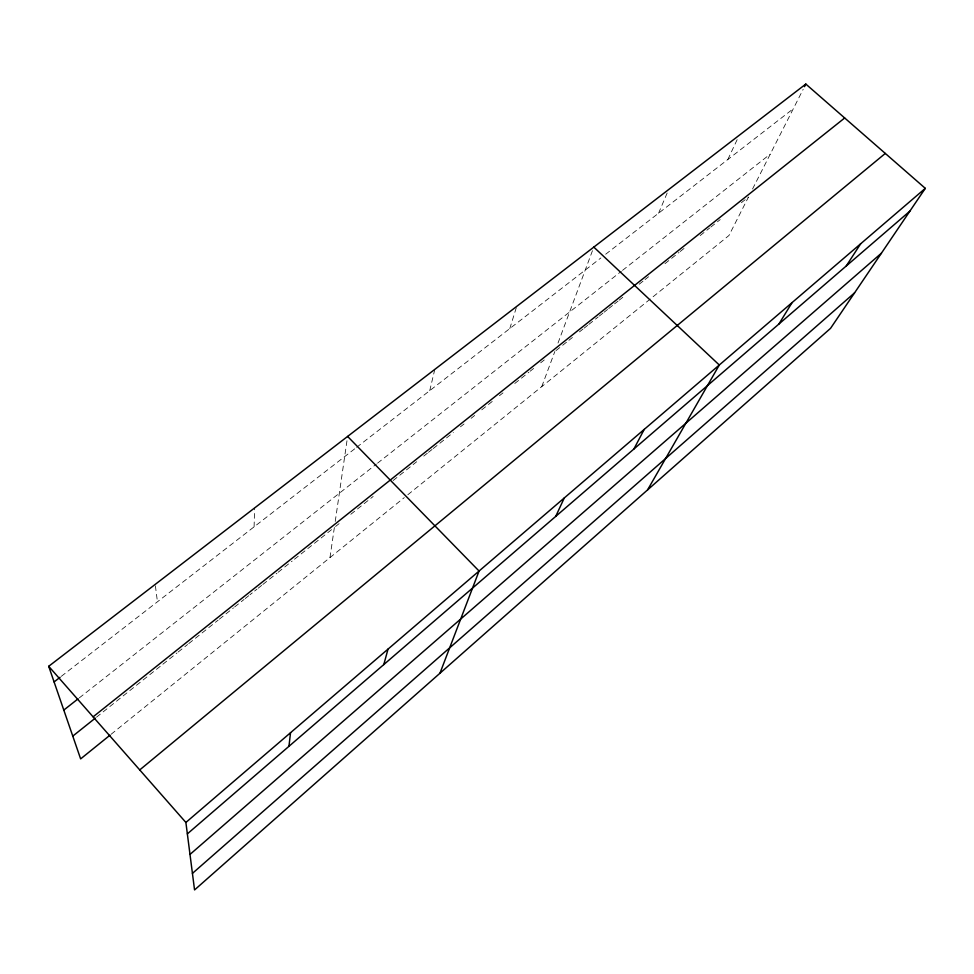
<?xml version="1.0" encoding="UTF-8"?>
<svg xmlns="http://www.w3.org/2000/svg" width="974" height="974" viewBox="0 0 974 974"><rect width="100%" height="100%" fill="white"/><g stroke="black" fill="none" stroke-linecap="round" stroke-linejoin="round"><path stroke-width="0.73" stroke-dasharray="4.87 3.65" d="M254.092 526.849L254.616 507.953M329.979 557.591L334.374 527.409L293.332 560.147M335.239 521.455L347.608 436.437M429.741 390.647L434.806 369.389M509.792 328.579L516.707 306.396M541.751 386.629L554.851 351.504M558.005 343.055L593.3 248.467M658.582 213.209L668.042 190.965M727.822 159.517L738.56 136.664M752.561 188.98L803.197 89.267M111.097 734.286L404.307 497.592M407.826 494.743L728.942 235.513L748.482 197.04L741.409 202.677M96.487 717.193L161.672 665.181M162.865 664.231L177 652.957M178.169 652.02L187.58 644.52M188.761 643.571L218.164 620.109M219.345 619.172L233.456 607.91M234.637 606.972L244.048 599.473M245.217 598.535L248.747 595.711M249.928 594.773L252.278 592.898M254.628 591.023L256.966 589.16M258.147 588.223L261.665 585.411M262.834 584.473L276.908 573.248M278.077 572.31L292.151 561.085M335.555 526.471L339.074 523.659M350.823 514.284L373.152 496.472M393.131 480.535L410.76 466.473M413.11 464.586L416.665 461.749M423.763 456.088L427.318 453.251M428.499 452.313L432.054 449.477M433.235 448.539L453.36 432.48M460.459 426.819L464.014 423.982M471.112 418.321L474.667 415.484M481.765 409.823L492.381 401.349M499.455 395.7L502.998 392.887M514.783 383.476L528.919 372.202M530.1 371.252L533.642 368.44M540.704 362.791L544.247 359.978M556.02 350.579L567.732 341.229M568.913 340.291L572.42 337.491M579.445 331.891L582.963 329.078M584.132 328.153L587.651 325.34M588.82 324.415L598.194 316.94M599.363 316.002L602.869 313.202M604.05 312.264L607.557 309.464M608.726 308.527L613.413 304.789M614.582 303.851L618.1 301.051M619.269 300.114L622.788 297.313M639.188 284.225L643.875 280.488M645.056 279.55L648.562 276.75M664.974 263.65L679.036 252.436M680.205 251.499L686.073 246.824M700.196 235.562L709.62 228.038M710.789 227.1L720.212 219.588M79.284 697.895L376.366 464.099M377.559 463.161L621.339 271.296M622.52 270.37L770.288 154.075M61.301 676.333L355.461 448.247M356.654 447.309L600.873 257.952M605.682 254.226L793.311 108.735M155.39 585.849L157.447 601.786"/><path stroke-width="1.46" d="M288.949 746.327L290.532 732.704M383.793 664.585L388.029 649.098M439.944 673.253L479.062 571.032L347.608 436.437M555.728 516.39L564.275 497.958M804.512 86.674L805.827 84.068L925.3 188.347L830.554 328.335L194.557 889.932L185.888 822.458L48.7 666.301L805.827 84.068M633.891 449.026L644.191 429.412M647.576 489.898L719.299 365.007L593.811 247.116M778.883 324.062L792.093 302.573M846.223 266.024L860.639 243.792M192.426 873.386L854.563 292.845M189.991 854.442L881.433 253.167M187.349 833.89L909.826 211.2M185.888 822.458L925.3 188.347M139.732 769.923L885.293 153.429M109.928 735.236L80.635 758.892L48.7 666.301M93.102 716.84L844.677 117.988M72.77 736.113L95.294 718.142M63.797 710.083L78.09 698.833M54.094 681.922L60.096 677.271"/></g></svg>
